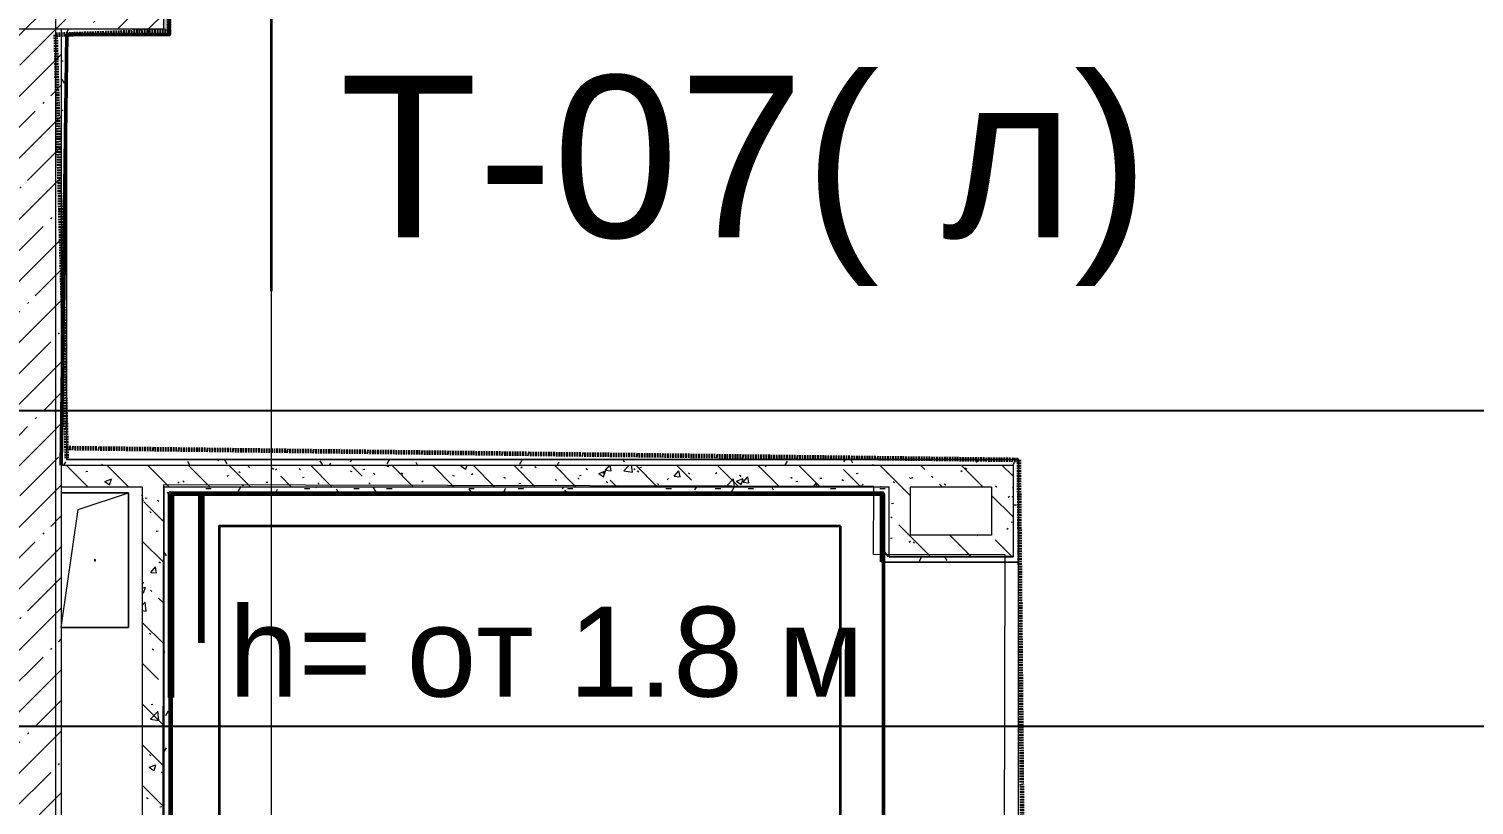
# Model space of a CAD drawing. Header units: millimetres. Extents: x -249154 to 415037, y -45458 to 354837.
# Drawn here: x 42325 to 47685, y 13686 to 16564 of the extents above; entities that cross this region are included whole.
import ezdxf

# ---------------------------------------------------------------- set-up
doc = ezdxf.new("R2010")
doc.units = ezdxf.units.MM
doc.linetypes.add('200_ШТРИХ__ш1_п0_6_', pattern=[320, 200, -120])
for name, color, linetype, lineweight in [('0) НЗ Ремонт штукатурка', 6, 'Continuous', 60), ('1) FK2', 82, 'Continuous', 50), ('2)2 штукатурка', 5, 'Continuous', 50), ('3.3) Шпаклевка баз. фин. WD5-13', 160, 'Continuous', 140), ('4.4) РВР ремонт Штукатурки', 160, 'зигзаг', 35), ('5.5) Перег WD5', 3, 'Continuous', 60), ('923 Люки', 170, 'Continuous', 120), ('A-AREA-BNDY', 7, 'Continuous', 5), ('A-FLOR', 7, 'Continuous', 9), ('A-GENM', 7, 'Continuous', 9), ('A-WALL', 7, 'Continuous', 5), ('I-WALL', 7, 'Continuous', 5), ('S-COLS', 7, 'Continuous', 9), ('S-COLS-1', 7, 'Continuous', 5), ('Оси', 7, 'Continuous', 9)]:
    doc.layers.add(name, color=color, linetype=linetype, lineweight=lineweight)
for name, color, linetype, lineweight, true_color in [('1) FK10', 7, 'Continuous', 50, 0x11d2ff), ('A-WALL-1', 9, 'Continuous', 5, 0x808080), ('A-WALL-FNSH-1', 9, 'Continuous', 5, 0x808080)]:
    doc.layers.add(name, color=color, linetype=linetype, lineweight=lineweight, true_color=true_color)
doc.styles.add('ISOCPEUR_1', font='isocpeur.ttf', dxfattribs={"height": 350})
doc.styles.get("Standard").update_dxf_attribs({"font": 'arial.ttf'})
doc.linetypes.add('зигзаг', pattern='A,0.00254,-5.08,[131,ltypeshp.shx,S=5.08,R=0,X=-5.08,Y=0],-10.16,[131,ltypeshp.shx,S=5.08,R=180,X=5.08,Y=0],-5.08', length=20.32254)
doc.dimstyles.new('ISO-2_0_0_9К_Средний_округл2', dxfattribs={"dimscale": 304.8, "dimtxt": 199.196235, "dimasz": 0.492126, "dimexe": 0.393701, "dimexo": 0, "dimgap": 0, "dimtad": 1, "dimdec": 0, "dimrnd": 10, "dimzin": 0, "dimdsep": 46, "dimtxsty": 'ISOCPEUR_1', "dimblk1": 'OBLIQUE', "dimblk2": 'OBLIQUE', "dimsah": 1, "dimcen": 0.09, "dimdle": 0.393701, "dimazin": 0, "dimtfac": 1, "dimtdec": 4, "dimtix": 1, "dimtmove": 0, "dimatfit": 3, "dimfxl": 1, "dimtvp": 1, "dimtolj": 1, "dimtzin": 0, "dimarcsym": 2})
pattern_1 = [(45, (64.7, -136.06), (-114.04925, 114.04925), []), (45, (178.75, -136.06), (-114.04925, 114.04925), [201.612, -40.322, 6.706, -33.617])]
pattern_2 = [(135, (64.7, -136.06), (-150.8683, -150.8683), [213.36, -35.56, 7.112, -35.56]), (135, (64.7, 14.71), (-150.8683, -150.8683), []), (50, (64.7, -136.06), (255.0577, -22.3145), [26.67, -293.37]), (355, (64.7, -136.06), (-49.3404, 267.4791), [21.336, -234.696]), (100.451, (85.96, -137.92), (205.7195, 245.1636), [22.666, -249.326]), (46.184, (64.7, -64.94), (379.511, -58.86), [40.005, -440.055]), (96.636, (96.33, -69.85), (332.3634, 346.399), [33.999, -373.989]), (351.184, (64.7, -64.94), (332.367, 346.3953), [32.004, -352.044]), (21, (100.26, -82.72), (212.2602, -143.1711), [26.67, -293.37]), (326, (100.26, -82.72), (86.5224, 257.8632), [21.336, -234.696]), (71.451, (117.95, -94.65), (298.784, 114.6901), [22.666, -249.326]), (37.5, (64.7, -136.06), (4.32385, 118.3775), [6.706, -225.146, 6.706, -231.546, -235.585]), (37.5, (64.7, -136.06), (4.32385, 118.3775), [-470.103, 6.706, -228.879]), (7.5, (64.7, -136.06), (93.5476, 140.2533), [6.706, -129.134, 6.706, -219.812, -89.789]), (7.5, (64.7, -136.06), (93.5476, 140.2533), [-362.356, 6.706, -83.083]), (327.5, (-14.6, -136.06), (189.82734, -8.02019), [6.706, -82.194, 6.706, -270.662, -368.046]), (327.5, (-14.6, -136.06), (189.82734, -8.02019), [-366.268, 6.706, -361.34]), (317.5, (-50.16, -136.06), (207.38114, 35.59764), [6.706, -108.864, 6.706, -177.495, -261.366]), (317.5, (-50.16, -136.06), (207.38114, 35.59764), [-299.771, 6.706, -254.66])]
pattern_3 = [(0, (64.7, -136.06), (243.84, 60.96), [20.117, -162.763, 20.117, -162.763, -975.36]), (0, (64.7, -136.06), (243.84, 60.96), [-365.76, 20.117, -345.643, 20.117, -162.763, -426.72]), (0, (64.7, -136.06), (243.84, 60.96), [-914.4, 20.117, -101.803, 20.117, -284.683]), (120, (156.14, -105.58), (-174.71291, 180.691634), [20.117, -162.763, 20.117, -162.763, -975.36]), (120, (156.14, -105.58), (-174.71291, 180.691634), [-365.76, 20.117, -345.643, 20.117, -162.763, -426.72]), (120, (156.14, -105.58), (-174.71291, 180.691634), [-914.4, 20.117, -101.803, 20.117, -284.683]), (240, (186.62, 16.34), (-69.12709, -241.651634), [20.117, -162.763, 20.117, -162.763, -975.36]), (240, (186.62, 16.34), (-69.12709, -241.651634), [-365.76, 20.117, -345.643, 20.117, -162.763, -426.72]), (240, (186.62, 16.34), (-69.12709, -241.651634), [-914.4, 20.117, -101.803, 20.117, -284.683])]

# ---------------------------------------------------------------- blocks, each defined once
blk = doc.blocks.new('BSC_Колонна _Прямоугольная - 600х600-V41-Объем проектирования 1 этажа')
at = {"layer": 'S-COLS-1'}
h = blk.add_hatch(dxfattribs=at)
h.set_pattern_fill('FP_67', color=256, style=0, pattern_type=2)
h.set_pattern_definition([(45, (-42460, -17000), (-114.04925, 114.04925), []), (45, (-42345.95, -17000), (-114.04925, 114.04925), [201.613, -40.323, 6.706, -33.617])])
h.paths.add_polyline_path([(300, -300), (300, 300), (-300, 300), (-300, -300), (-60, -300)])
for p, q in [((300, 300), (-300, 300)), ((-300, 300), (-300, -300)), ((300, -300), (300, 300)), ((-300, -300), (300, -300))]:
    blk.add_line(p, q, dxfattribs=at)
blk = doc.blocks.new('GM_Отверстие прямоугольное _в плите_ - Отверстие-V172-Объем проектирования 1 этажа')
at = {"layer": 'A-GENM'}
for p, q in [((-125, 250), (125, 250)), ((125, 250), (-125, 250)), ((-62.5, 187.5), (125, 250)), ((125, 250), (125, -250)), ((125, -250), (125, 250)), ((-125, -250), (-62.5, 187.5)), ((125, -250), (-125, -250)), ((-125, -250), (125, -250))]:
    blk.add_line(p, q, dxfattribs=at)
for start, end in [(360, 180), (180, 360)]:
    blk.add_arc((0, 0), 2.5, start, end, dxfattribs=at)
blk = doc.blocks.new('_Oblique')
at = {"color": 0, "linetype": 'ByBlock', "lineweight": -2}
blk.add_line((-0.5, -0.5), (0.5, 0.5), dxfattribs=at)
blk = doc.blocks.new('*D2058')
at = {"layer": '5.5) Перег WD5', "color": 0, "lineweight": -2, "transparency": 16777216}
for p, q in [((529.7, 14268.9), (529.7, 13858.4)), ((154.7, 13956.5), (154.7, 14098.4)), ((34.7, 13978.4), (529.7, 13978.4)), ((529.7, 13978.4), (53078.3, 13978.4))]:
    blk.add_line(p, q, dxfattribs=at)
at = {"layer": 'Defpoints', "color": 0, "transparency": 16777216}
for p in [(529.7, 14268.9), (154.7, 13956.5), (529.7, 13978.4)]:
    blk.add_point(p, dxfattribs=at)
at = {"layer": '5.5) Перег WD5', "color": 0, "lineweight": -2, "transparency": 16777216, "xscale": 304.8, "yscale": 304.8, "zscale": 304.8, "rotation": 180}
blk.add_blockref('_Oblique', (154.7, 13978.4), dxfattribs=at)
at = {"layer": '5.5) Перег WD5', "color": 0, "lineweight": -2, "transparency": 16777216, "xscale": 304.8, "yscale": 304.8, "zscale": 304.8}
blk.add_blockref('_Oblique', (529.7, 13978.4), dxfattribs=at)
at = {"layer": '5.5) Перег WD5', "color": 0, "lineweight": 25, "transparency": 16777216, "insert": (52518.3, 14445.1), "char_height": 350, "width": 455.087, "attachment_point": 1, "line_spacing_factor": 1.149209, "style": 'ISOCPEUR_1'}
blk.add_mtext('\\A1;380', dxfattribs=at)
blk = doc.blocks.new('*D2046')
at = {"layer": '5.5) Перег WD5', "color": 0, "lineweight": -2, "transparency": 16777216}
for p, q in [((6824.7, 15127.8), (6824.7, 15269.6)), ((7162.2, 14838.9), (7162.2, 15269.6)), ((6704.7, 15149.6), (7162.2, 15149.6)), ((7162.2, 15149.6), (62460.5, 15149.6))]:
    blk.add_line(p, q, dxfattribs=at)
at = {"layer": 'Defpoints', "color": 0, "transparency": 16777216}
for p in [(6824.7, 15127.8), (7162.2, 15149.6), (7162.2, 14838.9)]:
    blk.add_point(p, dxfattribs=at)
at = {"layer": '5.5) Перег WD5', "color": 0, "lineweight": -2, "transparency": 16777216, "xscale": 304.8, "yscale": 304.8, "zscale": 304.8, "rotation": 180}
blk.add_blockref('_Oblique', (6824.7, 15149.6), dxfattribs=at)
at = {"layer": '5.5) Перег WD5', "color": 0, "lineweight": -2, "transparency": 16777216, "xscale": 304.8, "yscale": 304.8, "zscale": 304.8}
blk.add_blockref('_Oblique', (7162.2, 15149.6), dxfattribs=at)
at = {"layer": '5.5) Перег WD5', "color": 0, "lineweight": 25, "transparency": 16777216, "insert": (61871.5, 15616.3), "char_height": 350, "width": 478.071, "attachment_point": 1, "line_spacing_factor": 1.149209, "style": 'ISOCPEUR_1'}
blk.add_mtext('\\A1;340', dxfattribs=at)

msp = doc.modelspace()

# ---------------------------------------------------------------- hatches: boundary and pattern name
at = {"layer": 'I-WALL'}
h = msp.add_hatch(dxfattribs=at)
h.set_pattern_fill('FP_191', color=256, style=0, pattern_type=2)
h.set_pattern_definition(pattern_3)
h.paths.add_polyline_path([(42844.7, 16543.9), (42844.7, 17763.9), (42824.7, 17763.9), (42824.7, 16543.9)])
h.paths.add_polyline_path([(42824.7, 19563.9), (42844.7, 19564.4), (42843.6, 20163.9), (42824.7, 20163.9), (42824.7, 19564.4)])
h.paths.add_polyline_path([(42844.7, 21963.9), (42844.7, 23163.9), (42824.7, 23163.9), (42824.7, 21963.9)])
h = msp.add_hatch(dxfattribs=at)
h.set_pattern_fill('FP_1', color=256, style=0, pattern_type=2)
h.set_pattern_definition(pattern_1)
h.paths.add_polyline_path([(42224.7, 15063.9), (42444.7, 15063.9), (42444.7, 16563.9), (42224.7, 16563.9), (42224.7, 15226.4)])
h = msp.add_hatch(dxfattribs=at)
h.set_pattern_fill('FP_191', color=256, style=0, pattern_type=2)
h.set_pattern_definition(pattern_3)
h.paths.add_polyline_path([(42824.7, 16543.9), (42824.7, 16563.9), (42444.7, 16563.9), (42465.7, 16543.9), (42824.4, 16543.9)])
h.paths.add_polyline_path([(42464.7, 16543.9), (42444.7, 16563.9), (42444.7, 16543.9)])
h = msp.add_hatch(dxfattribs=at)
h.set_pattern_fill('FP_191', color=256, style=0, pattern_type=2)
h.set_pattern_definition(pattern_3)
h.paths.add_polyline_path([(42444.7, 14946.4), (42464.7, 14967.4), (42464.7, 16543.9), (42444.7, 16543.9), (42444.7, 14966.4)])
h.paths.add_polyline_path([(42464.7, 14946.4), (42464.7, 14966.4), (42444.7, 14946.4)])
h = msp.add_hatch(dxfattribs=at)
h.set_pattern_fill('FP_1', color=256, style=0, pattern_type=2)
h.set_pattern_definition(pattern_1)
h.paths.add_polyline_path([(41953.4, 14843.9), (42444.7, 14843.9), (42444.7, 15063.9), (38824.7, 15063.9), (38824.7, 14843.9), (41120.8, 14843.9)])
h = msp.add_hatch(dxfattribs=at)
h.set_pattern_fill('FP_191', color=256, style=0, pattern_type=2)
h.set_pattern_definition(pattern_3)
h.paths.add_polyline_path([(45970.5, 14946.4), (45994.7, 14946.4), (45994.7, 14966.4), (42464.7, 14966.4), (42464.7, 14946.4), (45969.3, 14946.4)])
h = msp.add_hatch(dxfattribs=at)
h.set_pattern_fill('FP_41', color=256, style=0, pattern_type=2)
h.set_pattern_definition(pattern_2)
h.paths.add_polyline_path([(45839.5, 14866.4), (45974.7, 14866.4), (45972.5, 14946.4), (42444.7, 14946.4), (42444.7, 14866.4), (45645.1, 14866.4)])
h = msp.add_hatch(dxfattribs=at)
h.set_pattern_fill('FP_191', color=256, style=0, pattern_type=2)
h.set_pattern_definition(pattern_3)
h.paths.add_polyline_path([(45974.7, 14607.6), (45994.7, 14608.4), (45994.7, 14946.4), (45974.7, 14946.4), (45974.7, 14686.4)])
h = msp.add_hatch(dxfattribs=at)
h.set_pattern_fill('FP_41', color=256, style=0, pattern_type=2)
h.set_pattern_definition(pattern_2)
h.paths.add_polyline_path([(42744.7, 10983.9), (42824.7, 10983.9), (42824.7, 11563.9), (42744.7, 11563.9), (42744.7, 11003.9)])
h.paths.add_polyline_path([(42824.7, 12163.9), (42824.7, 14866.4), (42744.7, 14866.4), (42744.7, 12163.9)])
h = msp.add_hatch(dxfattribs=at)
h.set_pattern_fill('FP_191', color=256, style=0, pattern_type=2)
h.set_pattern_definition(pattern_3)
h.paths.add_polyline_path([(42824.7, 11003.9), (42844.7, 11004.1), (42844.7, 14866.4), (42824.7, 14866.4), (42824.7, 11042.6)])
h = msp.add_hatch(dxfattribs=at)
h.set_pattern_fill('FP_191', color=256, style=0, pattern_type=2)
h.set_pattern_definition(pattern_3)
h.paths.add_polyline_path([(43066.2, 14846.4), (45514.7, 14846.4), (45514.7, 14866.4), (42844.7, 14866.4), (42844.7, 14846.4), (42919.7, 14846.4)])
h = msp.add_hatch(dxfattribs=at)
h.set_pattern_fill('FP_41', color=256, style=0, pattern_type=2)
h.set_pattern_definition(pattern_2)
h.paths.add_polyline_path([(45514.7, 14606.4), (45515.9, 14607.6), (45594.7, 14607.6), (45594.7, 14866.4), (45514.7, 14866.4), (45514.7, 14686.4)])
h = msp.add_hatch(dxfattribs=at)
h.set_pattern_fill('FP_41', color=256, style=0, pattern_type=2)
h.set_pattern_definition(pattern_2)
h.paths.add_polyline_path([(45974.7, 14686.4), (45974.7, 14866.4), (45894.7, 14866.4), (45894.7, 14686.4)])
h = msp.add_hatch(dxfattribs=at)
h.set_pattern_fill('FP_1', color=256, style=0, pattern_type=2)
h.set_pattern_definition(pattern_1)
h.paths.add_polyline_path([(42444.7, 12163.9), (42444.7, 14843.9), (42224.7, 14843.9), (42224.7, 12163.9)])
h = msp.add_hatch(dxfattribs=at)
h.set_pattern_fill('FP_191', color=256, style=0, pattern_type=2)
h.set_pattern_definition(pattern_3)
h.paths.add_polyline_path([(45495.9, 14587.6), (45514.7, 14587.6), (45514.7, 14846.4), (45494.7, 14846.4), (45494.7, 14587.6)])
h = msp.add_hatch(dxfattribs=at)
h.set_pattern_fill('FP_41', color=256, style=0, pattern_type=2)
h.set_pattern_definition(pattern_2)
h.paths.add_polyline_path([(45974.7, 14606.4), (45974.7, 14607.6), (45974.7, 14686.4), (45594.7, 14686.4), (45594.7, 14606.4)])
h = msp.add_hatch(dxfattribs=at)
h.set_pattern_fill('FP_191', color=256, style=0, pattern_type=2)
h.set_pattern_definition(pattern_3)
h.paths.add_polyline_path([(45514.7, 14587.6), (45994.7, 14587.6), (45994.7, 14607.6), (45514.7, 14606.4)])

# ---------------------------------------------------------------- linework, layer by layer
at = {"layer": '0) НЗ Ремонт штукатурка', "color": 3, "linetype": '200_ШТРИХ__ш1_п0_6_', "ltscale": 0.03}
msp.add_lwpolyline([(42465.7, 14971.9), (42424.7, 16542.9), (42845.2, 16557.2), (42845.2, 17163.9)], dxfattribs=at)
at = {"layer": '0) НЗ Ремонт штукатурка', "linetype": '200_ШТРИХ__ш1_п0_6_', "ltscale": 0.03}
msp.add_lwpolyline([(42464.7, 15010.2), (45995.7, 14966.4), (46024.7, 11803.9)], dxfattribs=at)
at = {"layer": '1) FK10'}
msp.add_lwpolyline([(45486.7, 14587.6), (45486.7, 14838.4), (42852.7, 14838.4), (42852.7, 11011.9), (43689.7, 11011.9)], dxfattribs=at)
at = {"layer": '1) FK2'}
msp.add_lwpolyline([(42852.7, 14838.4), (45494.7, 14838.4), (45494.7, 11011.9), (42852.7, 11011.9)], close=True, dxfattribs=at)
at = {"layer": '2)2 штукатурка'}
msp.add_lwpolyline([(42444.7, 14946.4), (42465.7, 16542.9), (42845.7, 16542.9), (42824.7, 17163.9)], dxfattribs=at)
at = {"layer": '3.3) Шпаклевка баз. фин. WD5-13', "ltscale": 0.5}
msp.add_lwpolyline([(42965.1, 14288.1), (42965.1, 14838.4)], dxfattribs=at)
at = {"layer": '4.4) РВР ремонт Штукатурки', "ltscale": 0.1}
msp.add_lwpolyline([(43224.7, 15591.7), (43224.7, 26470.4), (44698.6, 26470.4)], dxfattribs=at)
msp.add_lwpolyline([(45334.9, 14720.3), (43030.9, 14720.3), (43030.9, 11193.7), (45334.9, 11193.7)], close=True, dxfattribs=at)
at = {"layer": '923 Люки', "ltscale": 0.5}
msp.add_lwpolyline([(42852.7, 14085.1), (42852.7, 14838.4)], dxfattribs=at)
at = {"layer": 'A-AREA-BNDY', "flags": 128}
msp.add_lwpolyline([(45942.9, 13552.7), (45945.4, 14614.3), (45457.4, 14615.4), (45458, 14867.3), (42824, 14873.4), (42815, 11047), (45449, 11040.8), (45454.9, 13553.8)], close=True, dxfattribs=at)
at = {"layer": 'A-FLOR'}
for p, q in [((42844.7, 16543.9), (42844.7, 17763.9)), ((42464.7, 15226.4), (42464.7, 16543.9)), ((42465.7, 16543.9), (42844.7, 16543.9)), ((45994.7, 14966.4), (42464.7, 14966.4)), ((45994.7, 11803.9), (45994.7, 14966.4)), ((45494.7, 14587.6), (45994.7, 14587.6))]:
    msp.add_line(p, q, dxfattribs=at)
at = {"layer": 'A-WALL'}
for p, q in [((42465.7, 16543.9), (42464.7, 16543.9)), ((42464.7, 15226.4), (42464.7, 14966.4)), ((42844.7, 11003.9), (42844.7, 14846.4)), ((42852.7, 14846.4), (42844.7, 14846.4))]:
    msp.add_line(p, q, dxfattribs=at)
at = {"layer": 'A-WALL-1'}
for p, q in [((42444.7, 16563.9), (42444.7, 12163.9)), ((42444.7, 14946.4), (42444.7, 14866.4)), ((42444.7, 14946.4), (45974.7, 14946.4)), ((45974.7, 14946.4), (45974.7, 14606.4)), ((42444.7, 14866.4), (42744.7, 14866.4)), ((42744.7, 14866.4), (42744.7, 12163.9)), ((42824.7, 14866.4), (45514.7, 14866.4)), ((42824.7, 14866.4), (42824.7, 10983.9)), ((45514.7, 14606.4), (45514.7, 14866.4)), ((45594.7, 14866.4), (45894.7, 14866.4)), ((45594.7, 14686.4), (45594.7, 14866.4)), ((45894.7, 14866.4), (45894.7, 14686.4)), ((45494.7, 14846.4), (45494.7, 14587.6)), ((45894.7, 14686.4), (45594.7, 14686.4)), ((45486.7, 14587.6), (45494.7, 14587.6)), ((45974.7, 14607.6), (45514.7, 14607.6)), ((45514.7, 14606.4), (45974.7, 14606.4))]:
    msp.add_line(p, q, dxfattribs=at)
at = {"layer": 'A-WALL-FNSH-1'}
for p, q in [((42844.7, 17763.9), (42844.7, 16543.9)), ((42845.7, 16542.9), (42845.7, 17763.9)), ((42465.7, 14971.9), (42465.7, 16542.9)), ((42465.7, 16542.9), (42845.7, 16542.9)), ((42844.7, 16543.9), (42844.7, 16543.9)), ((42464.7, 14971.9), (42465.7, 14971.9)), ((45994.7, 14967.4), (42464.7, 14967.4)), ((42465.7, 14967.4), (42465.7, 14966.4)), ((43909.6, 14967.4), (43909.6, 14966.4)), ((43931.8, 14966.4), (43931.8, 14967.4)), ((43931.8, 14967.4), (43931.8, 14966.4)), ((44521.6, 14967.4), (44521.6, 14966.4)), ((44521.6, 14966.4), (44521.6, 14967.4)), ((44757.9, 14966.4), (44757.9, 14967.4)), ((44759.6, 14967.4), (44759.6, 14966.4)), ((45404.3, 14966.4), (45404.3, 14967.4)), ((45995.7, 14966.9), (45994.7, 14966.9)), ((45994.7, 14966.9), (45994.7, 14966.4)), ((45995.7, 14586.6), (45995.7, 14967.4)), ((42844.7, 14838.4), (45486.7, 14838.4)), ((45494.7, 14846.4), (42852.7, 14846.4)), ((42852.7, 11003.9), (42852.7, 14846.4)), ((45486.7, 14838.4), (45486.7, 14586.6)), ((45994.7, 14697.5), (45995.7, 14697.5)), ((45486.7, 14586.6), (45995.7, 14586.6))]:
    msp.add_line(p, q, dxfattribs=at)
at = {"layer": 'I-WALL'}
for p, q in [((43273.8, 14966.4), (43273.8, 14967.4)), ((44517.6, 14966.4), (44517.6, 14967.4)), ((44668.1, 14967.4), (44668.1, 14966.4)), ((44704.4, 14966.4), (44704.4, 14967.4)), ((44704.4, 14966.4), (44704.4, 14967.4)), ((44717.9, 14966.4), (44717.9, 14967.4)), ((44836.9, 14967.4), (44836.9, 14966.4)), ((44837.2, 14966.4), (44837.2, 14967.4)), ((45405.6, 14966.4), (45405.6, 14967.4)), ((45405.8, 14966.4), (45405.8, 14967.4)), ((45407.4, 14966.4), (45407.4, 14967.4)), ((45667.6, 14966.4), (45667.6, 14967.4)), ((45667.7, 14967.4), (45667.7, 14966.4)), ((45993.5, 14966.4), (45993.5, 14967.4)), ((45994.7, 14967.4), (45995.7, 14967.4)), ((45995.7, 14966.4), (45995.7, 14967.4)), ((45994.7, 14653.5), (45995.7, 14653.5)), ((45994.7, 14629.9), (45995.7, 14629.9)), ((45995.7, 14587.6), (45994.7, 14587.6))]:
    msp.add_line(p, q, dxfattribs=at)
at = {"layer": 'Оси'}
for points in [[(42424.7, -2042.3), (42424.7, 2957.7), (42424.7, 22262), (42424.7, 27262)], [(43652.8, -2042.3), (43652.8, -1322.8), (43224.7, -759.5), (43224.7, 4240.5), (43224.7, 22262), (43224.7, 27262)]]:
    msp.add_lwpolyline(points, dxfattribs=at)

# ---------------------------------------------------------------- block references
at = {"layer": 'A-GENM'}
msp.add_blockref('GM_Отверстие прямоугольное _в плите_ - Отверстие-V172-Объем проектирования 1 этажа', (42569.7, 14593.9), dxfattribs=at)
at = {"layer": 'S-COLS'}
msp.add_blockref('BSC_Колонна _Прямоугольная - 600х600-V41-Объем проектирования 1 этажа', (42524.7, 16863.9), dxfattribs=at)

# ---------------------------------------------------------------- texts
at = {"layer": '1) FK2', "insert": (43065.9, 14421.2), "char_height": 333, "attachment_point": 1}
msp.add_mtext_dynamic_manual_height_columns('\\pxt19;h= от 1.8 м', width=2360.545, gutter_width=3101.2, heights=[909.5], dxfattribs=at)
at = {"layer": '923 Люки', "insert": (43476.4, 16390.8), "char_height": 600, "width": 3101.439, "attachment_point": 1}
msp.add_mtext('T-07( л)', dxfattribs=at)

# ---------------------------------------------------------------- dimensions: what is measured, and where the dimension line sits
at = {"layer": '5.5) Перег WD5', "color": 18, "lineweight": 25, "true_color": 0x000000}
for base, p1, p2, override, picture, middle in [((7162.2018714, 15149.6492175), (6824.7018714, 15127.7574188), (7162.2018714, 14838.9378314), {"dimasz": 1, "dimpost": '<>', "dimtxsty": 'ISOCPEUR_1', "dimfxl": 444.21054}, '*D2046', (62110.5131011, 15149.6492175)), ((529.7, 13978.4), (154.7, 13956.5), (529.7, 14268.9), {"dimasz": 1, "dimpost": '<>', "dimtxsty": 'ISOCPEUR_1', "dimfxl": 488.106003}, '*D2058', (52745.8, 13978.4))]:
    dim = msp.add_linear_dim(base=base, p1=p1, p2=p2, dimstyle='ISO-2_0_0_9К_Средний_округл2', override=override, dxfattribs=at)
    dim.commit()
    dim.dimension.update_dxf_attribs({"geometry": picture, "text_midpoint": middle, "dimtype": 160})

doc.saveas('drawing.dxf')
